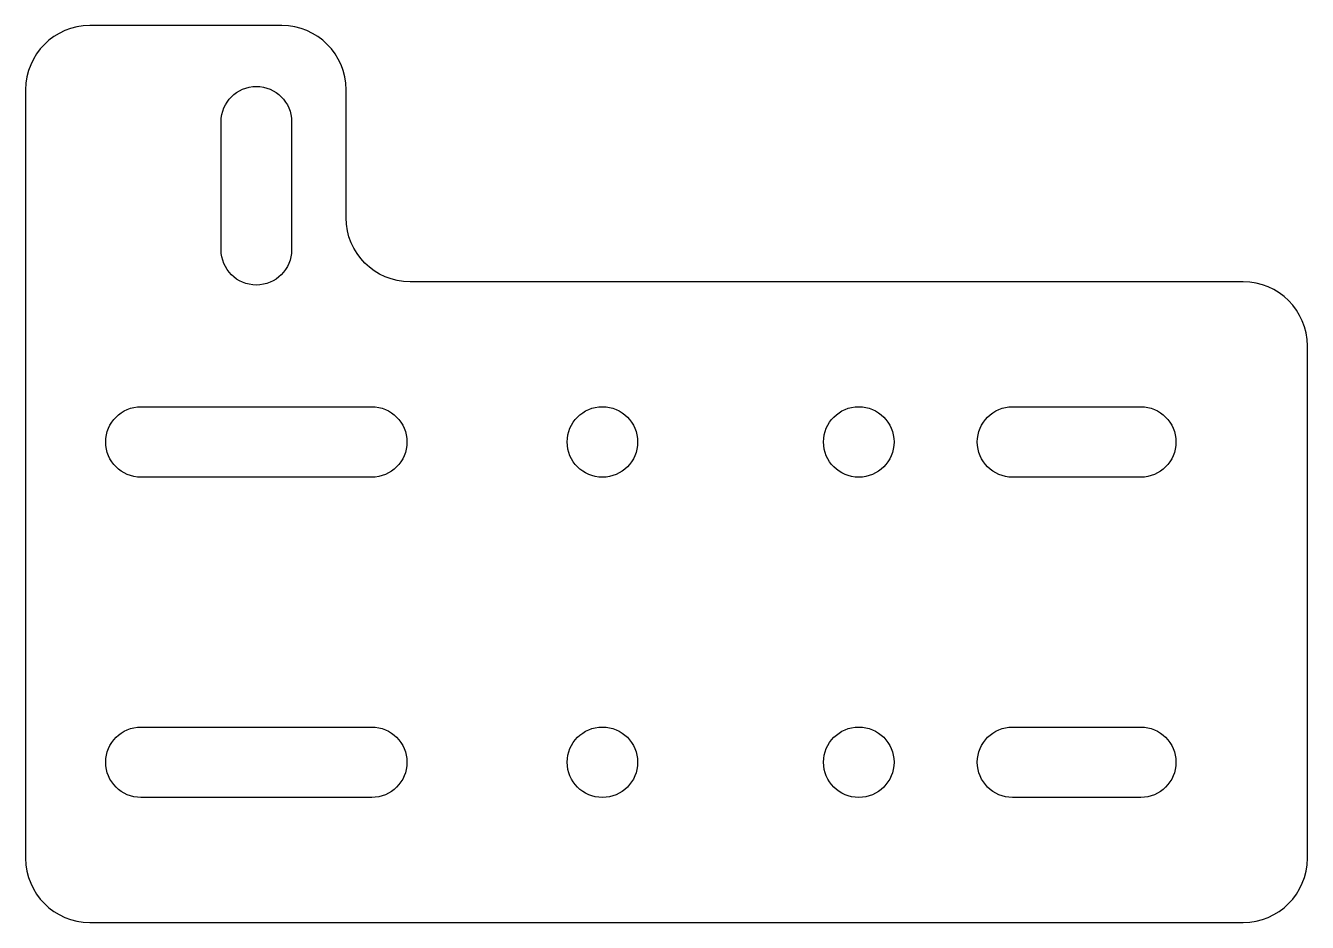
# Model space of a CAD drawing. Header units: millimetres. Extents: x -100 to 0, y 0 to 70.
import ezdxf

# ---------------------------------------------------------------- set-up
doc = ezdxf.new("R2010")
doc.units = ezdxf.units.MM

msp = doc.modelspace()

# ---------------------------------------------------------------- linework, layer by layer
for points in [[(0, 45, 0.41421), (-5, 50), (-70, 50, -0.41421), (-75, 55), (-75, 65, 0.41421), (-80, 70), (-95, 70, 0.41421), (-100, 65), (-100, 5, 0.41421), (-95, 0), (-5, 0, 0.41421), (0, 5)], [(-84.75, 52.5), (-84.75, 62.5, -1), (-79.25, 62.5), (-79.25, 52.5, -1)], [(-73, 34.75), (-91, 34.75, -1), (-91, 40.25), (-73, 40.25, -1)], [(-23, 40.25), (-13, 40.25, -1), (-13, 34.75), (-23, 34.75, -1)], [(-91, 15.25), (-73, 15.25, -1), (-73, 9.75), (-91, 9.75, -1)], [(-23, 15.25), (-13, 15.25, -1), (-13, 9.75), (-23, 9.75, -1)]]:
    msp.add_lwpolyline(points, format="xyb", close=True)
for centre in [(-55, 37.5), (-35, 37.5), (-55, 12.5), (-35, 12.5)]:
    msp.add_circle(centre, 2.75)

doc.saveas('drawing.dxf')
